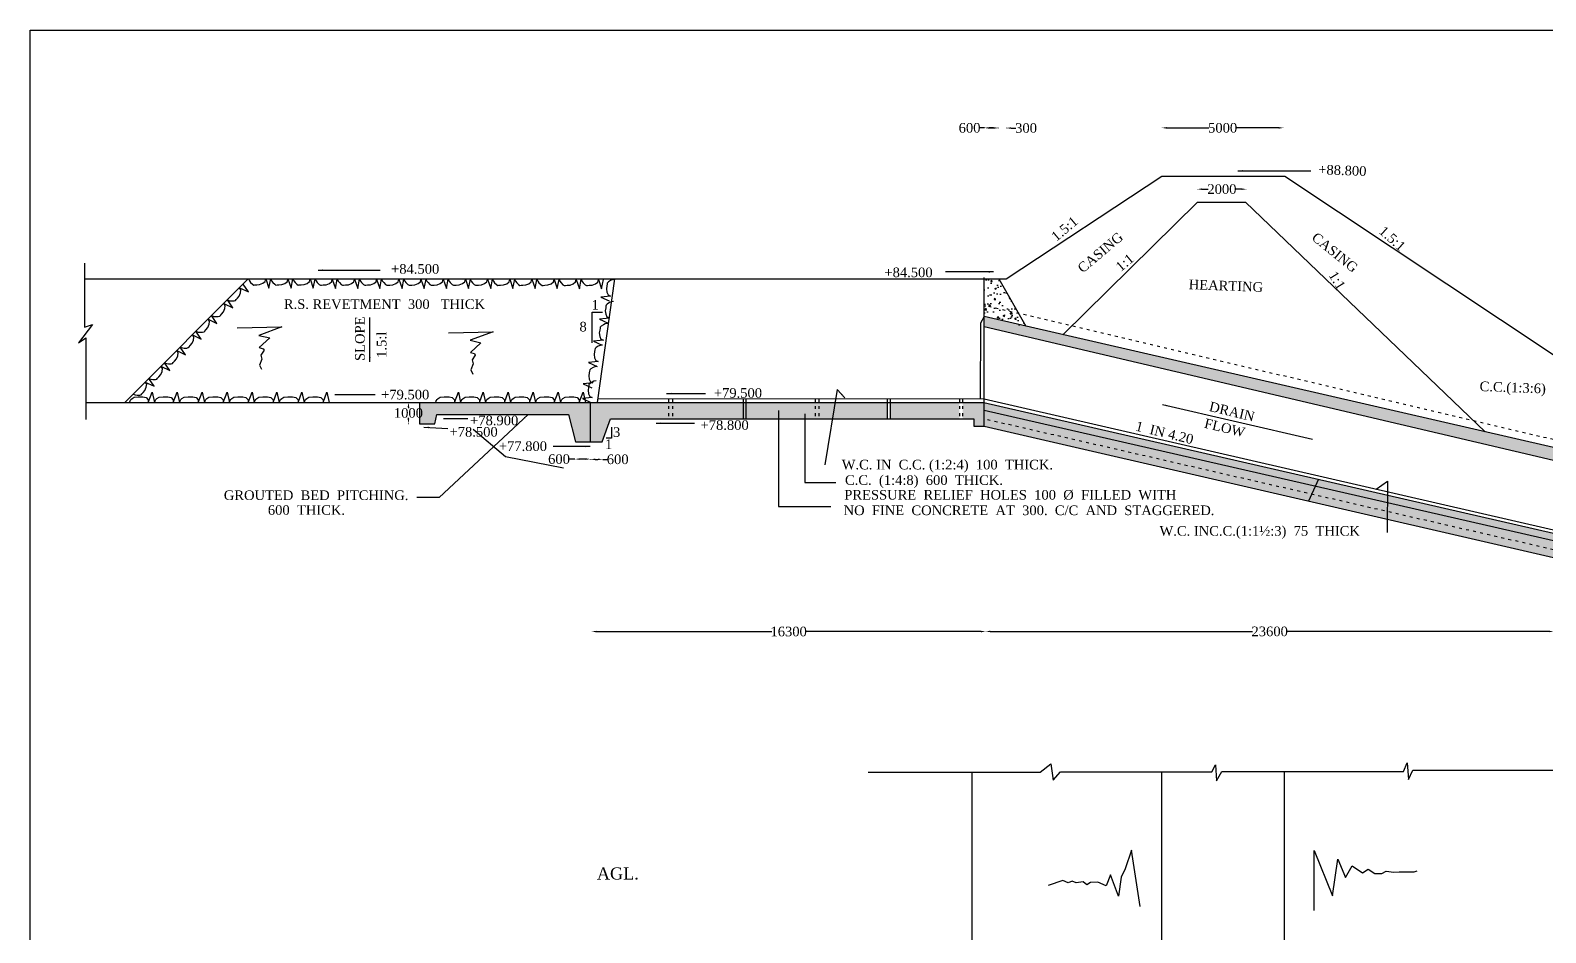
# Model space of a CAD drawing. Header units: millimetres. Extents: x 11010 to 188463, y 9166 to 116986.
# Drawn here: x 11010 to 73967, y 79512 to 116986 of the extents above; entities that cross this region are included whole.
import ezdxf

# ---------------------------------------------------------------- set-up
doc = ezdxf.new("R2010")
doc.units = ezdxf.units.MM
doc.header["$MEASUREMENT"] = 0
doc.linetypes.add('ACAD_ISO03W100', pattern=[30, 12, -18])
for name, color, linetype in [('DIM', 5, 'Continuous'), ('DO LINE', 3, 'Continuous'), ('DWG.LINE', 10, 'Continuous'), ('HATCH', 2, 'Continuous'), ('TEXT', 7, 'Continuous')]:
    doc.layers.add(name, color=color, linetype=linetype)
doc.layers.add('TITLE', color=7, linetype='Continuous', lineweight=30)
doc.styles.get("Standard").update_dxf_attribs({"font": 'TIMES.TTF', "height": 400})
doc.dimstyles.get("Standard").update_dxf_attribs({"dimtxt": 400, "dimasz": 200, "dimexe": 0.18, "dimexo": 0.0625, "dimgap": 0.09, "dimtad": 0, "dimtih": 1, "dimtoh": 1, "dimdec": 0, "dimzin": 0, "dimdsep": 46, "dimtxsty": 'Standard', "dimcen": 300, "dimclre": 256, "dimclrt": 4, "dimadec": 0, "dimazin": 0, "dimtfac": 1, "dimtdec": 0, "dimtofl": 0, "dimtmove": 0, "dimatfit": 3, "dimfxl": 5, "dimfxlon": 1, "dimtolj": 1, "dimtzin": 0, "dimarcsym": 0})
pattern_1 = [(50, (0, 0), (717.2602, -62.7521), [75, -825]), (355, (0, 0), (-138.7513, 752.192), [60, -660]), (100.4514, (59.8, -5.2), (578.5094, 689.4395), [63.7402, -701.142]), (46.1842, (0, 200), (1067.241, -165.519), [112.5, -1237.5]), (96.6356, (88.9, 186.2), (934.663, 974.118), [95.61, -1051.713]), (351.1842, (0, 200), (934.662, 974.119), [90, -990]), (21, (100, 150), (596.907, -402.619), [75, -825]), (326, (100, 150), (243.3153, 725.15), [60, -660]), (71.4514, (149.74, 116.45), (840.2226, 322.5305), [63.7402, -701.142]), (37.5, (0, 0), (12.15986, 332.89385), [0, -652, 0, -670, 0, -662.5]), (7.5, (0, 0), (263.0695, 394.4117), [0, -382, 0, -637, 0, -252.5]), (327.5, (-223, 0), (533.82244, -22.55487), [0, -250, 0, -780, 0, -1035]), (317.5, (-323, 0), (583.1862, 100.105), [0, -325, 0, -518, 0, -735])]

# ---------------------------------------------------------------- blocks, each defined once
blk = doc.blocks.new('*D2')
at = {"layer": 'Defpoints', "color": 0, "linetype": 'ByBlock', "ltscale": 0.2}
for p in [(50701, 91987), (74301, 92022), (74301, 91987)]:
    blk.add_point(p, dxfattribs=at)
at = {"layer": 'DIM', "lineweight": -2, "ltscale": 0.2}
blk.add_line((50701, 92017), (50701, 92022), dxfattribs=at)
at = {"layer": 'DIM', "color": 0, "linetype": 'ByBlock', "lineweight": -2, "ltscale": 0.2}
for p, q in [((50901, 92022), (61780, 92022)), ((74101, 92022), (63223, 92022))]:
    blk.add_line(p, q, dxfattribs=at)
at = {"layer": 'DIM', "linetype": 'ByBlock', "lineweight": -2, "ltscale": 0.2}
blk.add_line((74301, 92017), (74301, 92022), dxfattribs=at)
at = {"layer": 'DIM', "color": 0, "linetype": 'ByBlock', "ltscale": 0.2}
for points in [[(50901, 92055), (50901, 91989), (50701, 92022)], [(74101, 92055), (74101, 91989), (74301, 92022)]]:
    blk.add_solid(points, dxfattribs=at)
at = {"layer": 'DIM', "color": 4, "linetype": 'ByBlock', "ltscale": 0.2, "insert": (62501, 92022), "char_height": 400, "attachment_point": 5}
blk.add_mtext('\\A1;23600', dxfattribs=at)
blk = doc.blocks.new('*D3')
at = {"layer": 'Defpoints', "color": 0, "linetype": 'ByBlock', "ltscale": 0.2}
for p in [(26709, 101535), (26709, 100654), (26719, 100654)]:
    blk.add_point(p, dxfattribs=at)
at = {"layer": 'DIM', "lineweight": -2, "ltscale": 0.2}
blk.add_line((26714, 101535), (26719, 101535), dxfattribs=at)
at = {"layer": 'DIM', "color": 0, "linetype": 'ByBlock', "lineweight": -2, "ltscale": 0.2}
for p, q in [((26719, 101335), (26719, 101298)), ((26719, 100854), (26719, 100891))]:
    blk.add_line(p, q, dxfattribs=at)
at = {"layer": 'DIM', "linetype": 'ByBlock', "lineweight": -2, "ltscale": 0.2}
blk.add_line((26714, 100654), (26719, 100654), dxfattribs=at)
at = {"layer": 'DIM', "color": 0, "linetype": 'ByBlock', "ltscale": 0.2}
for points in [[(26686, 101335), (26753, 101335), (26719, 101535)], [(26686, 100854), (26753, 100854), (26719, 100654)]]:
    blk.add_solid(points, dxfattribs=at)
at = {"layer": 'DIM', "color": 4, "linetype": 'ByBlock', "ltscale": 0.2, "insert": (26719, 101094), "char_height": 400, "attachment_point": 5}
blk.add_mtext('\\A1;1000', dxfattribs=at)
blk = doc.blocks.new('*D4')
at = {"layer": 'Defpoints', "color": 0, "linetype": 'ByBlock', "ltscale": 0.2}
for p in [(33637, 99168), (34284, 99179), (34284, 99168)]:
    blk.add_point(p, dxfattribs=at)
at = {"layer": 'DIM', "color": 0, "linetype": 'ByBlock', "lineweight": -2, "ltscale": 0.2}
for p, q in [((33637, 99179), (33396, 99179)), ((34084, 99179), (33837, 99179))]:
    blk.add_line(p, q, dxfattribs=at)
at = {"layer": 'DIM', "lineweight": -2, "ltscale": 0.2}
blk.add_line((33637, 99174), (33637, 99179), dxfattribs=at)
at = {"layer": 'DIM', "linetype": 'ByBlock', "lineweight": -2, "ltscale": 0.2}
blk.add_line((34284, 99174), (34284, 99179), dxfattribs=at)
at = {"layer": 'DIM', "color": 0, "linetype": 'ByBlock', "ltscale": 0.2}
for points in [[(33837, 99212), (33837, 99146), (33637, 99179)], [(34084, 99212), (34084, 99146), (34284, 99179)]]:
    blk.add_solid(points, dxfattribs=at)
at = {"layer": 'DIM', "color": 4, "linetype": 'ByBlock', "ltscale": 0.2, "insert": (32976, 99179), "char_height": 400, "attachment_point": 5}
blk.add_mtext('\\A1;600', dxfattribs=at)
blk = doc.blocks.new('*D5')
at = {"layer": 'Defpoints', "color": 0, "linetype": 'ByBlock', "ltscale": 0.2}
for p in [(34284, 99174), (34793, 99174), (34793, 99169)]:
    blk.add_point(p, dxfattribs=at)
at = {"layer": 'DIM', "lineweight": -2, "ltscale": 0.2}
blk.add_line((34284, 99174), (34284, 99169), dxfattribs=at)
at = {"layer": 'DIM', "color": 0, "linetype": 'ByBlock', "lineweight": -2, "ltscale": 0.2}
for p, q in [((34484, 99169), (34593, 99169)), ((34793, 99169), (34993, 99169))]:
    blk.add_line(p, q, dxfattribs=at)
at = {"layer": 'DIM', "linetype": 'ByBlock', "lineweight": -2, "ltscale": 0.2}
blk.add_line((34793, 99174), (34793, 99169), dxfattribs=at)
at = {"layer": 'DIM', "color": 0, "linetype": 'ByBlock', "ltscale": 0.2}
for points in [[(34484, 99202), (34484, 99136), (34284, 99169)], [(34593, 99202), (34593, 99136), (34793, 99169)]]:
    blk.add_solid(points, dxfattribs=at)
at = {"layer": 'DIM', "color": 4, "linetype": 'ByBlock', "ltscale": 0.2, "insert": (35413, 99169), "char_height": 400, "attachment_point": 5}
blk.add_mtext('\\A1;600', dxfattribs=at)
blk = doc.blocks.new('*D6')
at = {"layer": 'Defpoints', "color": 0, "linetype": 'ByBlock', "ltscale": 0.2}
for p in [(50652, 112933), (51220, 112934), (51220, 112933)]:
    blk.add_point(p, dxfattribs=at)
at = {"layer": 'DIM', "color": 0, "linetype": 'ByBlock', "lineweight": -2, "ltscale": 0.2}
for p, q in [((50652, 112934), (50452, 112934)), ((51020, 112934), (50852, 112934))]:
    blk.add_line(p, q, dxfattribs=at)
at = {"layer": 'DIM', "lineweight": -2, "ltscale": 0.2}
blk.add_line((50652, 112933), (50652, 112934), dxfattribs=at)
at = {"layer": 'DIM', "linetype": 'ByBlock', "lineweight": -2, "ltscale": 0.2}
blk.add_line((51220, 112933), (51220, 112934), dxfattribs=at)
at = {"layer": 'DIM', "color": 0, "linetype": 'ByBlock', "ltscale": 0.2}
for points in [[(50852, 112967), (50852, 112900), (50652, 112934)], [(51020, 112967), (51020, 112900), (51220, 112934)]]:
    blk.add_solid(points, dxfattribs=at)
at = {"layer": 'DIM', "color": 4, "linetype": 'ByBlock', "ltscale": 0.2, "insert": (50032, 112934), "char_height": 400, "attachment_point": 5}
blk.add_mtext('\\A1;600', dxfattribs=at)
blk = doc.blocks.new('*D7')
at = {"layer": 'Defpoints', "color": 0, "linetype": 'ByBlock', "ltscale": 0.2}
for p in [(51220, 112933), (51560, 112933), (51560, 112927)]:
    blk.add_point(p, dxfattribs=at)
at = {"layer": 'DIM', "color": 0, "linetype": 'ByBlock', "lineweight": -2, "ltscale": 0.2}
for p, q in [((51020, 112927), (50820, 112927)), ((51760, 112927), (51960, 112927))]:
    blk.add_line(p, q, dxfattribs=at)
at = {"layer": 'DIM', "lineweight": -2, "ltscale": 0.2}
blk.add_line((51220, 112932), (51220, 112927), dxfattribs=at)
at = {"layer": 'DIM', "linetype": 'ByBlock', "lineweight": -2, "ltscale": 0.2}
blk.add_line((51560, 112932), (51560, 112927), dxfattribs=at)
at = {"layer": 'DIM', "color": 0, "linetype": 'ByBlock', "ltscale": 0.2}
for points in [[(51020, 112961), (51020, 112894), (51220, 112927)], [(51760, 112961), (51760, 112894), (51560, 112927)]]:
    blk.add_solid(points, dxfattribs=at)
at = {"layer": 'DIM', "color": 4, "linetype": 'ByBlock', "ltscale": 0.2, "insert": (52380, 112927), "char_height": 400, "attachment_point": 5}
blk.add_mtext('\\A1;300', dxfattribs=at)
blk = doc.blocks.new('*D8')
at = {"layer": 'Defpoints', "color": 0, "linetype": 'ByBlock', "ltscale": 0.2}
for p in [(58020, 112943), (63071, 112943), (63071, 112935)]:
    blk.add_point(p, dxfattribs=at)
at = {"layer": 'DIM', "lineweight": -2, "ltscale": 0.2}
blk.add_line((58020, 112940), (58020, 112935), dxfattribs=at)
at = {"layer": 'DIM', "color": 0, "linetype": 'ByBlock', "lineweight": -2, "ltscale": 0.2}
for p, q in [((58220, 112935), (59979, 112935)), ((62871, 112935), (61112, 112935))]:
    blk.add_line(p, q, dxfattribs=at)
at = {"layer": 'DIM', "linetype": 'ByBlock', "lineweight": -2, "ltscale": 0.2}
blk.add_line((63071, 112940), (63071, 112935), dxfattribs=at)
at = {"layer": 'DIM', "color": 0, "linetype": 'ByBlock', "ltscale": 0.2}
for points in [[(58220, 112968), (58220, 112902), (58020, 112935)], [(62871, 112968), (62871, 112902), (63071, 112935)]]:
    blk.add_solid(points, dxfattribs=at)
at = {"layer": 'DIM', "color": 4, "linetype": 'ByBlock', "ltscale": 0.2, "insert": (60546, 112935), "char_height": 400, "attachment_point": 5}
blk.add_mtext('\\A1;5000', dxfattribs=at)
blk = doc.blocks.new('*D9')
at = {"layer": 'Defpoints', "color": 0, "linetype": 'ByBlock', "ltscale": 0.2}
for p in [(59494, 110388), (61538, 110389), (61538, 110388)]:
    blk.add_point(p, dxfattribs=at)
at = {"layer": 'DIM', "lineweight": -2, "ltscale": 0.2}
blk.add_line((59494, 110389), (59494, 110389), dxfattribs=at)
at = {"layer": 'DIM', "color": 0, "linetype": 'ByBlock', "lineweight": -2, "ltscale": 0.2}
for p, q in [((59694, 110389), (59942, 110389)), ((61338, 110389), (61090, 110389))]:
    blk.add_line(p, q, dxfattribs=at)
at = {"layer": 'DIM', "linetype": 'ByBlock', "lineweight": -2, "ltscale": 0.2}
blk.add_line((61538, 110389), (61538, 110389), dxfattribs=at)
at = {"layer": 'DIM', "color": 0, "linetype": 'ByBlock', "ltscale": 0.2}
for points in [[(59694, 110422), (59694, 110356), (59494, 110389)], [(61338, 110422), (61338, 110356), (61538, 110389)]]:
    blk.add_solid(points, dxfattribs=at)
at = {"layer": 'DIM', "color": 4, "linetype": 'ByBlock', "ltscale": 0.2, "insert": (60516, 110389), "char_height": 400, "attachment_point": 5}
blk.add_mtext('\\A1;2000', dxfattribs=at)
blk = doc.blocks.new('*D61')
at = {"layer": 'Defpoints', "color": 0, "linetype": 'ByBlock', "ltscale": 0.2}
for p in [(34330, 92022), (34330, 92017), (50702, 92022)]:
    blk.add_point(p, dxfattribs=at)
at = {"layer": 'DIM', "linetype": 'ByBlock', "lineweight": -2, "ltscale": 0.2}
blk.add_line((34330, 92022), (34330, 92017), dxfattribs=at)
at = {"layer": 'DIM', "color": 0, "linetype": 'ByBlock', "lineweight": -2, "ltscale": 0.2}
for p, q in [((34530, 92017), (41823, 92017)), ((50502, 92017), (43209, 92017))]:
    blk.add_line(p, q, dxfattribs=at)
at = {"layer": 'DIM', "lineweight": -2, "ltscale": 0.2}
blk.add_line((50702, 92022), (50702, 92017), dxfattribs=at)
at = {"layer": 'DIM', "color": 0, "linetype": 'ByBlock', "ltscale": 0.2}
for points in [[(34530, 92051), (34530, 91984), (34330, 92017)], [(50502, 92051), (50502, 91984), (50702, 92017)]]:
    blk.add_solid(points, dxfattribs=at)
at = {"layer": 'DIM', "color": 4, "linetype": 'ByBlock', "ltscale": 0.2, "insert": (42516, 92017), "char_height": 400, "attachment_point": 5}
blk.add_mtext('\\A1;16300', dxfattribs=at)

msp = doc.modelspace()

# ---------------------------------------------------------------- hatches: boundary and pattern name
at = {"layer": 'HATCH', "linetype": 'ByBlock', "ltscale": 0.2}
h = msp.add_hatch(dxfattribs=at)
h.set_pattern_fill('AR-CONC', color=256, scale=100, style=0)
h.set_pattern_definition(pattern_1)
h.paths.add_polyline_path([(52070.7, 105225.4), (51245.6, 106661.3), (50634.4, 106661.3), (50634.4, 105564)])
h.paths.add_polyline_path([(52375, 104695.7), (52070.7, 105225.4), (50634.4, 105564), (50634.4, 105096.1)])
h = msp.add_hatch(dxfattribs=at)
h.set_pattern_fill('AR-CONC', color=256, scale=100, style=0)
h.set_pattern_definition(pattern_1)
h.paths.add_polyline_path([(62818.1, 102293.5), (60820.9, 102293.5), (74289.9, 99137.2), (74289.9, 99654.6)])
h.paths.add_polyline_path([(50634.4, 105096.1), (50634.4, 104680.6), (60820.9, 102293.5), (62818.1, 102293.5)])
h = msp.add_hatch(dxfattribs=at)
h.set_pattern_fill('AR-CONC', color=256, scale=100, style=0)
h.set_pattern_definition(pattern_1)
h.paths.add_polyline_path([(90315.1, 95782.2), (74289.9, 95782.2), (74289.9, 95416.3), (90315.1, 95416.3)])
h.paths.add_polyline_path([(90315.1, 96106.3), (74289.9, 96106.3), (74289.9, 95782.2), (90315.1, 95782.2)])
h.paths.add_polyline_path([(90315.1, 95416.3), (74289.9, 95416.3), (74289.9, 95090.8), (90315.1, 95090.8)])
h.paths.add_polyline_path([(64529.6, 98344.6), (64392.8, 98046.2), (74286.3, 95782.2), (74289.9, 95782.2), (74289.9, 96105.5)])
h.paths.add_polyline_path([(64392.8, 98046.2), (64243.6, 97720.8), (74286.5, 95416.3), (74289.9, 95416.3), (74289.9, 95781.4)])
h.paths.add_polyline_path([(64243.6, 97720.8), (64113, 97435.8), (74286.5, 95090.8), (74289.9, 95090.8), (74289.9, 95415.5)])
h.paths.add_polyline_path([(50634.4, 101532.4), (50634.4, 101194.5), (64392.8, 98046.2), (64529.6, 98344.6)])
h.paths.add_polyline_path([(50634.4, 101194.5), (50634.4, 100843.8), (64243.6, 97720.8), (64392.8, 98046.2)])
h.paths.add_polyline_path([(50634.4, 100843.8), (50634.4, 100542.6), (64113, 97435.8), (64243.6, 97720.8)])
h.paths.add_polyline_path([(50634.4, 101532.4), (50624.9, 101534.6), (49738.9, 101534.6), (49738.9, 100856.8), (50215.8, 100856.8), (50215.8, 100542.6), (50634.4, 100542.6)])
h.paths.add_polyline_path([(49610.5, 101534.6), (46736, 101534.6), (46736, 100856.8), (49610.5, 100856.8)])
h.paths.add_polyline_path([(46606.2, 101534.6), (27182.2, 101534.6), (27182.2, 100646.9), (27812.2, 100646.9), (27898.8, 101031.7), (33369.8, 101031.7), (33666, 99900.9), (34774.4, 99900.9), (35111.8, 100856.8), (46606.2, 100856.8)])
h = msp.add_hatch(dxfattribs=at)
h.set_pattern_fill('GRAVEL', color=256, scale=500, style=0)
h.set_pattern_definition([(228.0128, (360, 500), (-3999.999116, -4500.000671), [67.268, -6659.544]), (184.9697, (315, 450), (6000.0005258, 499.9956535), [115.434, -11427.9625]), (132.5104, (200, 440), (4999.995359, -5500.004337), [81.394, -8058.016]), (267.2737, (5, 315), (499.998009, 10000.0001475), [105.119, -10406.779]), (292.8337, (0, 210), (-2500.0049527, 5999.998206), [103.0775, -10204.6865]), (357.2737, (40, 115), (-10000.0001475, 499.998009), [105.119, -10406.779]), (37.6942, (145, 110), (-6500.0036728, -4999.9952026), [139.0145, -13762.4245]), (72.2553, (255, 195), (3500.0053814, 10999.9981156), [131.244, -12993.1605]), (121.4296, (295, 320), (-4000.004117, 6499.997518), [105.475, -10442.0365]), (175.2364, (240, 410), (5500.000473, -499.995766), [120.416, -5900.3815]), (222.3974, (120, 420), (-6000.0036755, -5499.996041), [155.724, -15416.6875]), (138.8141, (500, 310), (-3500.001473, 2999.998657), [53.1505, -5261.922]), (171.4692, (460, 345), (6499.9991424, -1000.003955), [101.1185, -10010.7555]), (225, (360, 360), (-6e-14, -500.0002), [70.7105, -636.396]), (203.1986, (325, 420), (2499.999865, 1000.000663), [38.079, -3769.8075]), (291.8014, (290, 405), (-499.999955, 1500.00014), [53.8515, -2638.731]), (30.9638, (310, 355), (1499.99901, 1000.00124), [87.4645, -2828.0115]), (161.5651, (385, 400), (1000.00022, -499.9992), [63.2455, -1517.8935]), (16.3895, (0, 405), (5000.001099, 1499.996355), [88.6, -8771.4225]), (70.3462, (85, 430), (-1999.997624, -5500.001068), [74.3305, -7358.704]), (293.1986, (385, 500), (-1000.000663, 2499.999865), [76.1575, -3731.729]), (343.6105, (415, 430), (-5000.001099, 1499.996355), [88.6, -8771.4225]), (339.444, (0, 95), (-2500.000922, 999.997998), [85.44, -4186.562]), (294.7751, (80, 65), (-2499.996095, 5500.001711), [71.589, -7087.3215]), (66.8014, (390, 0), (1000.000663, 2499.999865), [76.1575, -3731.729]), (17.354, (420, 70), (-6500.0010095, -1999.997251), [83.8155, -8297.712]), (69.444, (145, 0), (-999.997998, -2500.000922), [42.72, -4229.282]), (101.3099, (360, 0), (-499.99882, 2000.00038), [25.495, -2524.0145]), (165.9638, (355, 25), (1500.00027, -499.99903), [103.0775, -1958.475]), (186.009, (255, 50), (4999.9998755, 499.999659), [95.525, -9456.9615]), (303.6901, (310, 310), (-500.00067, 999.99978), [72.111, -1730.6645]), (353.1572, (350, 250), (8499.9996827, -1000.003999), [125.897, -12463.7815]), (60.9454, (475, 235), (-2000.000014, -3500.000192), [51.478, -5096.337]), (90, (500, 280), (-500, 500), [30, -470]), (120.2564, (245, 65), (1999.997443, -3500.001228), [69.462, -6876.76]), (48.0128, (210, 125), (3999.999116, 4500.000671), [134.536, -6592.276]), (0, (300, 225), (500, 500), [130, -370]), (325.3048, (430, 225), (-4999.9971295, 3500.004305), [79.057, -7826.637]), (254.0546, (495, 180), (-499.999945, -2000.000063), [72.801, -3567.254]), (207.646, (475, 110), (-9499.9979036, -5000.0038566), [118.5325, -11734.737]), (175.4261, (370, 55), (-6500.000279, 499.9974006), [125.3995, -12414.537])])
h.paths.add_polyline_path([(34273.1, 101534.6), (27182.2, 101534.6), (27182.2, 100646.9), (27812.2, 100646.9), (27898.8, 101031.7), (33369.8, 101031.7), (33666, 99900.9), (34273.1, 99900.9)])

# ---------------------------------------------------------------- linework, layer by layer
at = {"layer": 'DO LINE', "linetype": 'ACAD_ISO03W100', "ltscale": 10}
for points in [[(74289.9, 99986.6), (50634.4, 105564)], [(37517.5, 101680.5), (37517.5, 100856.8)], [(37687.5, 101680.5), (37687.5, 100856.8)], [(43622.2, 101680.5), (43622.2, 100856.8)], [(43764, 101680.5), (43764, 100856.8)], [(49610.5, 101680.5), (49610.5, 100856.8)], [(49738.9, 101680.5), (49738.9, 100856.8)], [(74286.5, 95416.3), (50634.4, 100843.8)]]:
    msp.add_lwpolyline(points, dxfattribs=at)
at = {"layer": 'DWG.LINE', "linetype": 'ByBlock', "ltscale": 0.2}
for points in [[(13266.5, 106661.3), (51553.4, 106661.3), (58014.7, 110931.1), (63135.2, 110931.1), (74312.5, 103491), (76646.5, 103491), (78239.5, 100100.8)], [(53902.2, 104344.4), (59507, 109853.3), (61489.9, 109853.3), (71446.7, 100308.7)], [(13266.5, 107314.1), (13266.5, 104664.7), (13591.7, 104773.4), (13010.4, 104002.3), (13312.4, 104214.5), (13312.4, 100828.8)], [(14939.3, 101534.6), (20066.6, 106661.3)], [(27182.2, 101534.6), (27182.2, 100646.9), (27812.2, 100646.9), (27898.8, 101031.7), (33369.8, 101031.7), (33666, 99900.9), (34774.4, 99900.9), (35111.8, 100856.8), (50215.8, 100856.8), (50215.8, 100542.6), (50634.4, 100542.6), (50634.4, 106724.9)], [(35275.2, 106661.3), (34554.4, 101534.6)], [(51245.6, 106661.3), (52375, 104695.7)], [(34352.3, 104007.5), (34352.3, 105276.8), (34775.2, 105276.8)], [(74289.9, 99654.6), (50634.4, 105096.1), (50480, 104823.1), (50477.9, 101671.7)], [(50634.4, 104680.6), (74289.9, 99137.2), (90333.2, 99137.2), (109442.9, 104868.3), (112466.8, 104868.3)], [(13312.4, 101534.6), (50624.9, 101534.6)], [(34273.1, 101534.6), (34273.1, 99900.9)], [(74286.3, 96228.4), (50634.4, 101671.6), (34575.2, 101682.6)], [(40620.2, 101680.5), (40620.2, 100856.8)], [(40733.8, 101680.5), (40733.8, 100856.8)], [(46606.2, 101680.5), (46606.2, 100856.8)], [(46736, 101680.5), (46736, 100856.8)], [(50624.9, 101534.6), (74286.3, 96106.3)], [(74286.3, 95782.2), (50634.4, 101194.5)], [(35158.2, 100506.7), (35158.2, 100042.4), (34932.5, 100042.4)], [(50634.4, 100542.6), (74286.5, 95090.8)], [(45816, 86184.1), (52959.1, 86184.1), (53408.1, 86527.5), (53506.9, 85848.9), (53803.7, 86192.9), (60099.8, 86192.9), (60245.6, 86485.8), (60288, 85824), (60515, 86210.7), (68063.5, 86210.7), (68207.1, 86572.1), (68271.8, 85877.1), (68445.7, 86256.9), (75291.9, 86256.9)], [(13374.9, 77811.2), (49518.6, 77811.2), (49962.4, 78123), (50136.1, 78566.4), (50136.1, 86182.7)], [(58019.1, 57201), (58019.1, 86192.9)], [(63109.7, 57201), (63109.7, 86192.9)]]:
    msp.add_lwpolyline(points, dxfattribs=at)
at = {"layer": 'HATCH', "linetype": 'ByBlock', "ltscale": 0.2}
for points in [[(19196.8, 105791.5), (19284.9, 105758.4), (19363.1, 105750.1), (19473, 105750.1), (19533, 105766.7), (19562.9, 105801.7), (19611.2, 105856.5), (19691.2, 105951.4), (19746.3, 106081.9), (19762.9, 106203.3), (19702.4, 106297.1), (20071, 106120.2), (19849.7, 106444.4)], [(20077.1, 106665.8), (20115.5, 106579.8), (20164.6, 106518.3), (20241.8, 106440.1), (20295.7, 106409.1), (20341.7, 106412.4), (20414.6, 106416.6), (20538.3, 106426.3), (20669.9, 106478.9), (20768, 106552.4), (20792.1, 106661.3), (20925.3, 106274.8), (21000.4, 106660)], [(20998.4, 106664.5), (21036.8, 106578.5), (21085.9, 106517), (21163.1, 106438.8), (21217, 106407.8), (21263, 106411.1), (21335.9, 106415.3), (21459.6, 106425), (21591.2, 106477.6), (21689.3, 106551.1), (21713.4, 106660), (21846.6, 106273.5), (21921.7, 106658.7)], [(21919.7, 106663.2), (21958.1, 106577.2), (22007.2, 106515.7), (22084.4, 106437.5), (22138.3, 106406.5), (22184.3, 106409.8), (22257.2, 106414), (22380.9, 106423.7), (22512.5, 106476.3), (22610.6, 106549.8), (22634.7, 106658.7), (22767.9, 106272.1), (22843, 106657.4)], [(22841.1, 106661.9), (22879.4, 106575.9), (22928.5, 106514.4), (23005.7, 106436.2), (23059.6, 106405.2), (23105.6, 106408.5), (23178.6, 106412.7), (23302.2, 106422.4), (23433.8, 106475), (23531.9, 106548.5), (23556.1, 106657.4), (23689.2, 106270.8), (23764.3, 106656.1)], [(23762.4, 106660.6), (23800.7, 106574.6), (23849.8, 106513.1), (23927, 106434.9), (23981, 106403.9), (24026.9, 106407.2), (24099.9, 106411.4), (24223.5, 106421.1), (24355.1, 106473.7), (24453.2, 106547.2), (24477.4, 106656.1), (24610.5, 106269.5), (24685.7, 106654.8)], [(24683.7, 106659.3), (24722, 106573.3), (24771.1, 106511.8), (24848.3, 106433.6), (24902.3, 106402.6), (24948.2, 106405.9), (25021.2, 106410.1), (25144.8, 106419.8), (25276.4, 106472.4), (25374.5, 106545.9), (25398.7, 106654.8), (25531.8, 106268.2), (25607, 106653.5)], [(25605, 106658), (25643.3, 106572), (25692.4, 106510.5), (25769.6, 106432.3), (25823.6, 106401.3), (25869.5, 106404.6), (25942.5, 106408.8), (26066.1, 106418.5), (26197.7, 106471.1), (26295.8, 106544.6), (26320, 106653.5), (26453.1, 106266.9), (26528.3, 106652.2)], [(26526.3, 106656.7), (26564.6, 106570.7), (26613.7, 106509.2), (26690.9, 106431), (26744.9, 106400), (26790.8, 106403.3), (26863.8, 106407.5), (26987.4, 106417.2), (27119, 106469.8), (27217.1, 106543.3), (27241.3, 106652.2), (27374.4, 106265.6), (27449.6, 106650.9)], [(27447.6, 106655.3), (27485.9, 106569.4), (27535, 106507.9), (27612.2, 106429.7), (27666.2, 106398.7), (27712.1, 106401.9), (27785.1, 106406.2), (27908.7, 106415.9), (28040.3, 106468.5), (28138.4, 106542), (28162.6, 106650.9), (28295.7, 106264.3), (28370.9, 106649.6)], [(28368.9, 106654), (28407.2, 106568.1), (28456.3, 106506.6), (28533.5, 106428.4), (28587.5, 106397.4), (28633.4, 106400.6), (28706.4, 106404.9), (28830, 106414.6), (28961.6, 106467.2), (29059.7, 106540.7), (29083.9, 106649.6), (29217, 106263), (29292.2, 106648.3)], [(29290.2, 106652.7), (29328.5, 106566.8), (29377.6, 106505.3), (29454.8, 106427.1), (29508.8, 106396.1), (29554.7, 106399.3), (29627.7, 106403.6), (29751.3, 106413.3), (29882.9, 106465.9), (29981, 106539.4), (30005.2, 106648.3), (30138.3, 106261.7), (30213.5, 106647)], [(30211.5, 106651.4), (30249.8, 106565.5), (30298.9, 106504), (30376.1, 106425.8), (30430.1, 106394.8), (30476, 106398), (30549, 106402.3), (30672.6, 106412), (30804.2, 106464.6), (30902.3, 106538), (30926.5, 106647), (31059.6, 106260.4), (31134.8, 106645.7)], [(31132.8, 106650.1), (31171.1, 106564.2), (31220.2, 106502.7), (31297.4, 106424.5), (31351.4, 106393.5), (31397.3, 106396.7), (31470.3, 106401), (31593.9, 106410.7), (31725.5, 106463.3), (31823.6, 106536.7), (31847.8, 106645.7), (31980.9, 106259.1), (32056.1, 106644.4)], [(32054.1, 106648.8), (32092.4, 106562.9), (32141.5, 106501.4), (32218.7, 106423.2), (32272.7, 106392.2), (32318.6, 106395.4), (32391.6, 106399.7), (32515.2, 106409.4), (32646.8, 106462), (32744.9, 106535.4), (32769.1, 106644.4), (32902.2, 106257.8), (32977.4, 106643.1)], [(32975.4, 106647.5), (33013.7, 106561.6), (33062.8, 106500.1), (33140, 106421.9), (33194, 106390.9), (33239.9, 106394.1), (33312.9, 106398.4), (33436.5, 106408.1), (33568.1, 106460.7), (33666.2, 106534.1), (33690.4, 106643.1), (33823.5, 106256.5), (33898.7, 106641.8)], [(33896.7, 106646.2), (33935, 106560.3), (33984.1, 106498.8), (34061.3, 106420.6), (34115.3, 106389.6), (34161.2, 106392.8), (34234.2, 106397.1), (34357.8, 106406.8), (34489.4, 106459.4), (34587.5, 106532.8), (34611.7, 106641.8), (34744.8, 106255.2), (34820, 106640.5)], [(35282.1, 106643.9), (35189.7, 106626.2), (35118.6, 106592.5), (35024.8, 106535.2), (34982.3, 106489.7), (34975, 106444.3), (34962.4, 106372.2), (34943.7, 106249.7), (34964.7, 106109.5), (35013.9, 105997.2), (35114.4, 105948.8), (34707.7, 105907.5), (35065.5, 105746.3)], [(18543.9, 105138.7), (18632, 105105.6), (18710.2, 105097.2), (18820.1, 105097.2), (18880, 105113.9), (18910, 105148.8), (18958.3, 105203.7), (19038.2, 105298.5), (19093.3, 105429.1), (19110, 105550.5), (19049.5, 105644.2), (19418, 105467.3), (19196.8, 105791.5)], [(35234.4, 105728.6), (35142, 105710.9), (35070.9, 105677.2), (34977.1, 105619.9), (34934.7, 105574.4), (34927.3, 105529), (34914.7, 105457), (34896, 105334.4), (34917.1, 105194.3), (34966.2, 105082), (35066.7, 105033.5), (34660, 104992.3), (35017.9, 104831)], [(17890.9, 104485.8), (17979, 104452.7), (18057.3, 104444.4), (18167.2, 104444.4), (18227.1, 104461), (18257.1, 104496), (18305.4, 104550.9), (18385.3, 104645.7), (18440.4, 104776.2), (18457.1, 104897.7), (18396.6, 104991.4), (18765.1, 104814.5), (18543.9, 105138.7)], [(19605, 104625.1), (21461.1, 104672.6), (20508.8, 104318.6), (20955.9, 104212.5), (20518.3, 103813.4), (20680.4, 103765), (20721.4, 103700.9), (20592.8, 103498), (20635.7, 103334.2), (20533.1, 103082.1), (20615.1, 102910.9)], [(34985.5, 104810.5), (34893.1, 104792.9), (34822, 104759.1), (34728.2, 104701.8), (34685.8, 104656.4), (34678.4, 104610.9), (34665.8, 104538.9), (34647.1, 104416.3), (34668.2, 104276.2), (34717.3, 104163.9), (34817.8, 104115.5), (34411.1, 104074.2), (34769, 103913)], [(17238, 103833), (17326.1, 103799.9), (17404.4, 103791.6), (17514.3, 103791.6), (17574.2, 103808.2), (17604.2, 103843.1), (17652.5, 103898), (17732.4, 103992.8), (17787.5, 104123.4), (17804.2, 104244.8), (17743.6, 104338.6), (18112.2, 104161.6), (17890.9, 104485.8)], [(28382.2, 104422.4), (30238.3, 104470), (29286, 104115.9), (29733.1, 104009.9), (29295.5, 103610.7), (29457.6, 103562.3), (29498.6, 103498.2), (29370, 103295.4), (29412.9, 103131.6), (29310.3, 102879.5), (29392.3, 102708.3)], [(34770.6, 103920.8), (34678.2, 103903.2), (34607, 103869.4), (34513.3, 103812.1), (34470.8, 103766.7), (34463.5, 103721.2), (34450.9, 103649.2), (34432.2, 103526.6), (34453.2, 103386.5), (34502.4, 103274.2), (34602.9, 103225.8), (34196.2, 103184.5), (34554, 103023.3)], [(16585.1, 103180.2), (16673.2, 103147), (16751.4, 103138.7), (16861.3, 103138.7), (16921.3, 103155.4), (16951.3, 103190.3), (16999.5, 103245.2), (17079.5, 103340), (17134.6, 103470.5), (17151.2, 103592), (17090.7, 103685.7), (17459.3, 103508.8), (17238, 103833)], [(15932.2, 102527.3), (16020.3, 102494.2), (16098.5, 102485.9), (16208.4, 102485.9), (16268.4, 102502.5), (16298.3, 102537.4), (16346.6, 102592.3), (16426.5, 102687.2), (16481.7, 102817.7), (16498.3, 102939.1), (16437.8, 103032.9), (16806.3, 102856), (16585.1, 103180.2)], [(34552.1, 103034.6), (34459.6, 103017), (34388.5, 102983.2), (34294.7, 102925.9), (34252.3, 102880.5), (34244.9, 102835), (34232.4, 102763), (34213.6, 102640.4), (34234.7, 102500.3), (34283.8, 102388), (34384.4, 102339.6), (33977.6, 102298.3), (34335.5, 102137.1)], [(15279.2, 101874.5), (15367.3, 101841.4), (15445.6, 101833), (15555.5, 101833), (15615.4, 101849.7), (15645.4, 101884.6), (15693.7, 101939.5), (15773.6, 102034.3), (15828.7, 102164.9), (15845.4, 102286.3), (15784.9, 102380), (16153.4, 102203.1), (15932.2, 102527.3)], [(34520.4, 102430.5), (34427.9, 102412.8), (34356.8, 102379.1), (34263, 102321.8), (34220.6, 102276.3), (34213.2, 102230.9), (34200.7, 102158.9), (34181.9, 102036.3), (34203, 101896.2), (34252.1, 101783.9), (34352.7, 101735.5), (33945.9, 101694.2), (34303.8, 101533)], [(15132.9, 101534.6), (15158.9, 101602.7), (15188.8, 101653.9), (15235.3, 101701.9), (15321.9, 101746.8), (15489, 101769.6), (15686.3, 101769), (15821, 101743.1), (15912.4, 101636.8), (15912.4, 101534.6), (16073.6, 101964.2), (16169.7, 101534.6)], [(16169.7, 101534.6), (16195.7, 101602.7), (16225.6, 101653.9), (16272.1, 101701.9), (16358.8, 101746.8), (16525.8, 101769.6), (16723.1, 101769), (16857.9, 101743.1), (16949.2, 101636.8), (16949.2, 101534.6), (17110.4, 101964.2), (17206.5, 101534.6)], [(17206.5, 101534.6), (17232.5, 101602.7), (17262.5, 101653.9), (17308.9, 101701.9), (17395.6, 101746.8), (17562.6, 101769.6), (17760, 101769), (17894.7, 101743.1), (17986.1, 101636.8), (17986.1, 101534.6), (18147.2, 101964.2), (18243.3, 101534.6)], [(18243.3, 101534.6), (18269.3, 101602.7), (18299.3, 101653.9), (18345.8, 101701.9), (18432.4, 101746.8), (18599.4, 101769.6), (18796.8, 101769), (18931.5, 101743.1), (19022.9, 101636.8), (19022.9, 101534.6), (19184.1, 101964.2), (19280.2, 101534.6)], [(19280.2, 101534.6), (19306.2, 101602.7), (19336.1, 101653.9), (19382.6, 101701.9), (19469.3, 101746.8), (19636.3, 101769.6), (19833.6, 101769), (19968.3, 101743.1), (20059.7, 101636.8), (20059.7, 101534.6), (20220.9, 101964.2), (20317, 101534.6)], [(20317, 101534.6), (20343, 101602.7), (20372.9, 101653.9), (20419.4, 101701.9), (20506.1, 101746.8), (20673.1, 101769.6), (20870.4, 101769), (21005.2, 101743.1), (21096.6, 101636.8), (21096.6, 101534.6), (21257.7, 101964.2), (21353.8, 101534.6)], [(21353.8, 101534.6), (21379.8, 101602.7), (21409.8, 101653.9), (21456.3, 101701.9), (21542.9, 101746.8), (21709.9, 101769.6), (21907.3, 101769), (22042, 101743.1), (22133.4, 101636.8), (22133.4, 101534.6), (22294.5, 101964.2), (22390.7, 101534.6)], [(22390.7, 101534.6), (22416.7, 101602.7), (22446.6, 101653.9), (22493.1, 101701.9), (22579.7, 101746.8), (22746.8, 101769.6), (22944.1, 101769), (23078.8, 101743.1), (23170.2, 101636.8), (23170.2, 101534.6), (23331.4, 101964.2), (23427.5, 101534.6)], [(27852.2, 101534.6), (27878.2, 101602.7), (27908.2, 101653.9), (27954.6, 101701.9), (28041.3, 101746.8), (28208.3, 101769.6), (28405.7, 101769), (28540.4, 101743.1), (28631.8, 101636.8), (28631.8, 101534.6), (28792.9, 101964.2), (28889.1, 101534.6)], [(28889.1, 101534.6), (28915.1, 101602.7), (28945, 101653.9), (28991.5, 101701.9), (29078.1, 101746.8), (29245.2, 101769.6), (29442.5, 101769), (29577.2, 101743.1), (29668.6, 101636.8), (29668.6, 101534.6), (29829.8, 101964.2), (29925.9, 101534.6)], [(29925.9, 101534.6), (29951.9, 101602.7), (29981.8, 101653.9), (30028.3, 101701.9), (30115, 101746.8), (30282, 101769.6), (30479.3, 101769), (30614, 101743.1), (30705.4, 101636.8), (30705.4, 101534.6), (30866.6, 101964.2), (30962.7, 101534.6)], [(30962.7, 101534.6), (30988.7, 101602.7), (31018.6, 101653.9), (31065.1, 101701.9), (31151.8, 101746.8), (31318.8, 101769.6), (31516.2, 101769), (31650.9, 101743.1), (31742.3, 101636.8), (31742.3, 101534.6), (31903.4, 101964.2), (31999.5, 101534.6)], [(31999.5, 101534.6), (32025.5, 101602.7), (32055.5, 101653.9), (32102, 101701.9), (32188.6, 101746.8), (32355.6, 101769.6), (32553, 101769), (32687.7, 101743.1), (32779.1, 101636.8), (32779.1, 101534.6), (32940.2, 101964.2), (33036.4, 101534.6)], [(33036.4, 101534.6), (33062.4, 101602.7), (33092.3, 101653.9), (33138.8, 101701.9), (33225.4, 101746.8), (33392.5, 101769.6), (33589.8, 101769), (33724.5, 101743.1), (33815.9, 101636.8), (33815.9, 101534.6), (33977.1, 101964.2), (34073.2, 101534.6)], [(64529.6, 98344.6), (64113, 97435.8)], [(57113.7, 80598.7), (56757.9, 82942.9), (56499.9, 82166.3), (56333.3, 81815.6), (56226.2, 81030.9), (55887, 81910.7), (55702.6, 81458.9), (55354.9, 81616.3), (55055, 81595.9), (54908.2, 81496.2), (54755.5, 81622.3), (54467, 81575.6), (54293.8, 81649), (54123.5, 81575.6), (53912.1, 81672.4), (53300.7, 81472.9)], [(64352.2, 80432.5), (64352.3, 82924.9), (65106.7, 81046.3), (65334.4, 82560.7), (65647.5, 81800), (65925, 82283.4), (66352, 81999), (66586.8, 82148.3), (66864.4, 81963.5), (67163.2, 81963.5), (67334, 82063), (67661.4, 82027.5), (67881.9, 82034.6), (68508.2, 82034.6), (68629.1, 82077.2)]]:
    msp.add_lwpolyline(points, dxfattribs=at)
at = {"layer": 'TITLE', "linetype": 'ByBlock', "ltscale": 0.2}
msp.add_lwpolyline([(11009.9, 116985.8), (188296.1, 116985.8), (188296.1, 9166), (11009.9, 9166)], close=True, dxfattribs=at)

# ---------------------------------------------------------------- texts
at = {"layer": 'TEXT', "linetype": 'ByBlock', "ltscale": 0.2}
for s, rotation, p in [('+88.800', 357.84643, (64512.2, 111011.4)), ('1.5:1', 40.10544, (53636.6, 108196)), ('CASING', 40.10544, (54732.1, 106884.9)), ('CASING', 320.925623, (64213.2, 108317.7)), ('1.5:1', 318.399271, (67005, 108596)), ('1:1', 40.10544, (56311.5, 106941.1)), ('HEARTING', 357.84643, (59132.5, 106237.6)), ('1:1', 301.889687, (64931.2, 106826.1)), ('SLOPE', 90, (24901.9, 103254.4)), ('1.5:l', 90, (25804.9, 103383.3)), ('C.C.(1:3:6)', 357.84643, (71217.3, 102008.8)), ('DRAIN', 346.463814, (59955.9, 101183.8)), ('FLOW', 346.463814, (59753.7, 100487.7)), ('1  IN 4.20', 346.463814, (56894.9, 100369.4))]:
    msp.add_text(s, height=400, rotation=rotation, dxfattribs=at).set_placement(p)
for s, height, p in [('+84.500', 400, (25998.1, 106877.8)), ('+84.500', 400, (46494.6, 106734)), ('R.S. REVETMENT  300   THICK', 400, (21544.2, 105414.3)), ('1', 400, (34327.3, 105388.1)), ('8', 400, (33825.1, 104479.3)), ('+79.500', 400, (25584, 101658.7)), ('+79.500', 400, (39408.3, 101726.8)), ('+78.900', 400, (29280.8, 100584.6)), ('+78.800', 400, (38855, 100391.8)), ('+78.500', 400, (28426.9, 100111.8)), ('3', 400, (35219.3, 100100.9)), ('+77.800', 400, (30474.9, 99516.1)), ('1', 400, (34887, 99596.7)), ('W.C. IN  C.C. (1:2:4)  100  THICK.', 400, (44722, 98751.5)), ('C.C.  (1:4:8)  600  THICK.', 400, (44856.7, 98107.7)), ('GROUTED  BED  PITCHING.', 400, (19050.6, 97479.8)), ('PRESSURE  RELIEF  HOLES  100  %%C  FILLED  WITH', 400, (44827.4, 97496.5)), ('600  THICK.', 400, (20879.9, 96865.6)), ('NO  FINE  CONCRETE  AT  300.  C/C  AND  STAGGERED.', 400, (44798.1, 96852.7)), ('W.C. INC.C.(1:1½:3)  75  THICK', 400, (57924.5, 95998.6)), ('AGL.', 500, (34548.8, 81720.1))]:
    msp.add_text(s, height=height, dxfattribs=at).set_placement(p)

# ---------------------------------------------------------------- dimensions: what is measured, and where the dimension line sits
at = {"layer": 'DIM', "linetype": 'ByBlock', "ltscale": 0.2}
for base, p1, p2, picture, middle in [((51220, 112933.7), (50651.7, 112933.3), (51220, 112933.3), '*D6', (50031.9, 112933.7)), ((34283.7, 99178.9), (33637.1, 99168.2), (34283.7, 99168.2), '*D4', (32976, 99178.9))]:
    dim = msp.add_linear_dim(base=base, p1=p1, p2=p2, angle=0, text='600', dimstyle='Standard', dxfattribs=at)
    dim.commit()
    dim.dimension.update_dxf_attribs({"geometry": picture, "text_midpoint": middle, "dimtype": 161})
for p1, p2, distance, text, picture, middle in [((51220, 112933.3), (51559.5, 112933.3), -6, '300', '*D7', (52380.1, 112927.3)), ((58019.6, 112942.5), (63071.5, 112942.5), -7.5, '5000', '*D8', (60545.5, 112935)), ((59494.2, 110388.5), (61537.6, 110388.5), 0.4, '2000', '*D9', (60515.9, 110388.9)), ((26709, 101534.6), (26709, 100653.7), 10.2, '1000', '*D3', (26719.3, 101094.2)), ((34283.7, 99173.9), (34793.4, 99173.9), -4.9, '600', '*D5', (35413.3, 99169)), ((50702.1, 92021.8), (34330.2, 92021.8), 4.4, '16300', '*D61', (42516.2, 92017.4))]:
    dim = msp.add_aligned_dim(p1=p1, p2=p2, distance=distance, text=text, dimstyle='Standard', dxfattribs=at)
    dim.commit()
    dim.dimension.update_dxf_attribs({"geometry": picture, "text_midpoint": middle})
dim = msp.add_linear_dim(base=(74301.3, 92022), p1=(50701.3, 91986.9), p2=(74301.3, 91986.9), angle=0, dimstyle='Standard', dxfattribs=at)
dim.commit()
dim.dimension.update_dxf_attribs({"geometry": '*D2', "text_midpoint": (62501.3, 92022), "dimtype": 161})

# ---------------------------------------------------------------- leaders
for points in [[(61179.5, 111149.5), (64205.2, 111149.5)], [(22969.1, 107024.2), (25546.4, 107024.2)], [(51028.1, 106953.6), (49034.8, 106953.6)], [(25116.2, 103224.9), (25116.2, 105065.4)], [(44844.3, 101727.5), (44528.6, 102071.7), (44019.7, 98945.2)], [(23660.5, 101857.2), (25333, 101857.2)], [(37442, 101900.3), (39054.7, 101900.3)], [(58041.7, 101442.5), (64274.1, 100006)], [(31689.7, 101031.7), (27997.8, 97588.3), (27073.5, 97588.3)], [(28170.7, 100858.3), (29189.1, 100858.3)], [(42098.9, 101195.1), (42098.9, 97207.5), (44262.6, 97207.5)], [(43192.2, 101058.4), (43192.2, 98211.3), (44470.4, 98211.3)], [(27359, 100501.5), (28360.6, 100452)], [(29403.8, 100424.4), (30754.8, 99289.3), (33160.6, 98810.6)], [(37010.3, 100668.9), (38608.3, 100668.9)], [(34269.6, 99704.6), (32730, 99704.6)], [(66918.3, 97924), (67400.6, 98263.7), (67378, 96130.5)]]:
    msp.add_leader(points, dimstyle='Standard', override={"dimgap": 0.09, "dimtad": 0}, dxfattribs=at)

doc.saveas('drawing.dxf')
